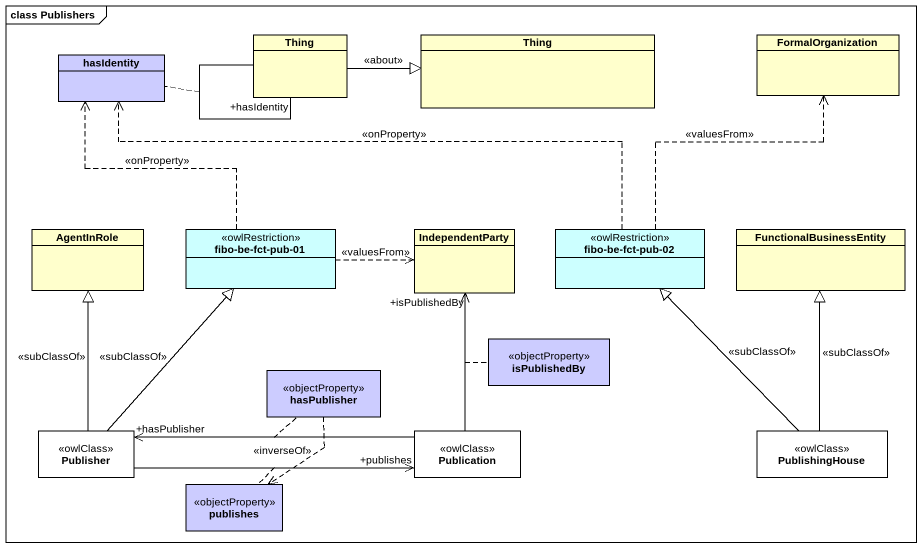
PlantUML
@startuml
mainframe class Publishers
hide circle
hide empty members
class Thing #FFFFCC
class "Thing" as Thing_2 #FFFFCC
class FormalOrganization #FFFFCC
class hasIdentity #CCCCFF
class AgentInRole #FFFFCC
class "fibo-be-fct-pub-01" as fibo_be_fct_pub_01 <<owlRestriction>> #CCFFFF
class IndependentParty #FFFFCC
class "fibo-be-fct-pub-02" as fibo_be_fct_pub_02 <<owlRestriction>> #CCFFFF
class FunctionalBusinessEntity #FFFFCC
class isPublishedBy <<objectProperty>> #CCCCFF
class hasPublisher <<objectProperty>> #CCCCFF
class Publisher <<owlClass>> #FFFFFF
class Publication <<owlClass>> #FFFFFF
class PublishingHouse <<owlClass>> #FFFFFF
class publishes <<objectProperty>> #CCCCFF
Thing -- "+hasIdentity" Thing
(Thing, Thing) .. hasIdentity
Thing -right-|> Thing_2 : <<about>>
fibo_be_fct_pub_01 .up.> hasIdentity : <<onProperty>>
fibo_be_fct_pub_01 .right.> IndependentParty : <<valuesFrom>>
fibo_be_fct_pub_02 .up.> FormalOrganization : <<valuesFrom>>
fibo_be_fct_pub_02 .left.> hasIdentity : <<onProperty>>
hasPublisher ..> publishes : <<inverseOf>>
Publisher -up-|> AgentInRole : <<subClassOf>>
Publisher -up-|> fibo_be_fct_pub_01 : <<subClassOf>>
Publisher -right-> "+publishes" Publication
(Publisher, Publication) .. publishes
Publication -up-> "+isPublishedBy" IndependentParty
(Publication, IndependentParty) .. isPublishedBy
Publication -left-> "+hasPublisher" Publisher
(Publication, Publisher) .. hasPublisher
PublishingHouse -up-|> fibo_be_fct_pub_02 : <<subClassOf>>
PublishingHouse -up-|> FunctionalBusinessEntity : <<subClassOf>>
@enduml
